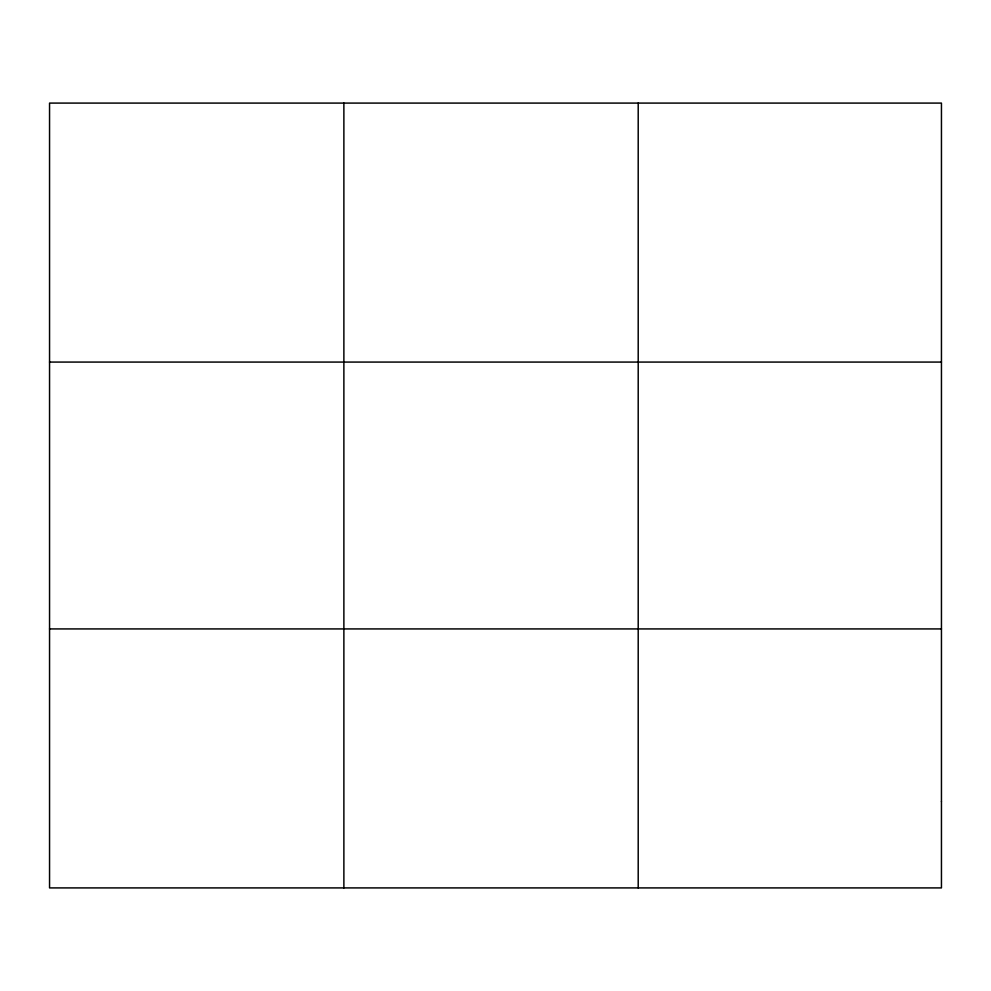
<?xml version="1.0" encoding="UTF-8"?>
<svg xmlns="http://www.w3.org/2000/svg" width="991" height="991" viewBox="0 0 991 991"><rect width="100%" height="100%" fill="white"/><g stroke="black" fill="none" stroke-linecap="round" stroke-linejoin="round"><path stroke-width="1.49" d="M343.877 103.089L343.877 887.911M638.204 103.089L638.204 887.911M49.55 362.074L941.45 362.074M49.55 628.926L941.45 628.926M941.45 801.583L941.45 887.911L49.55 887.911L49.55 103.089L941.45 103.089L941.45 801.583"/></g></svg>
